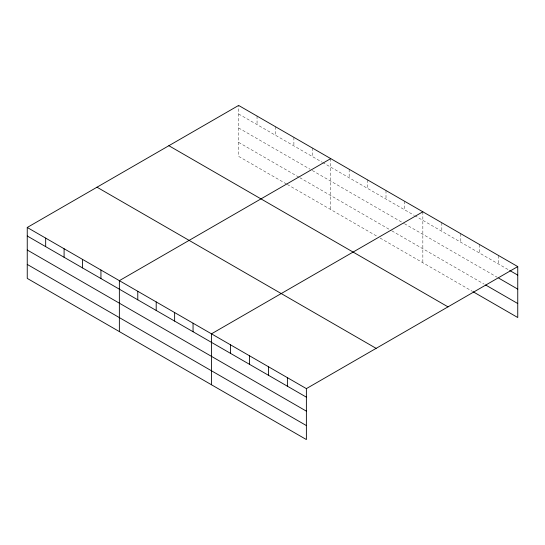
<?xml version="1.0" encoding="UTF-8"?>
<svg xmlns="http://www.w3.org/2000/svg" width="545" height="545" viewBox="0 0 545 545"><rect width="100%" height="100%" fill="white"/><g stroke="black" fill="none" stroke-linecap="round" stroke-linejoin="round"><path stroke-width="0.41" stroke-dasharray="2.73 2.04" d="M238.621 113.973L321.891 162.049M322.633 162.471L414.002 215.227M414.738 215.65L508.989 270.068M238.621 127.966L310.105 169.229M312.312 170.51L403.688 223.266M404.424 223.688L497.312 277.316M238.621 142.381L299.048 177.268M299.784 177.69L391.16 230.446M391.896 230.876L484.171 284.143M286.52 184.026L238.621 156.374L238.621 105.437M287.263 184.455L377.16 236.36M380.11 238.056L472.488 291.391M498.77 255.632L498.77 264.168M479.791 244.671L479.791 253.207M460.811 233.716L460.811 242.246M441.825 222.755L441.825 231.291M422.845 211.801L422.845 262.731M404.424 201.159L404.424 209.696M386.003 190.525L386.003 199.061M367.582 179.891L367.582 188.427M349.161 169.257L349.161 177.786M330.733 158.615L330.733 209.553M312.312 147.981L312.312 156.517M293.891 137.347L293.891 145.883M275.47 126.713L275.47 135.242M257.049 116.071L257.049 124.607"/><path stroke-width="0.82" d="M27.25 227.476L306.379 388.626L306.379 439.563L27.25 278.406L27.25 227.476L238.621 105.437L517.75 266.594L517.75 317.524L473.217 291.813M330.733 158.615L119.362 280.655L119.362 331.592M422.845 211.801L211.474 333.833L211.474 384.77M306.379 388.626L517.75 266.594M509.718 270.49L517.75 275.123M498.77 278.154L517.75 289.116M485.629 284.987L517.75 303.531M168.868 145.713L447.997 306.862M97.003 187.201L376.132 348.357M27.25 236.005L306.379 397.162M27.25 249.998L306.379 411.155M27.25 264.42L306.379 425.57M287.392 377.665L287.392 386.201M268.413 366.71L268.413 375.239M249.433 355.749L249.433 364.285M230.453 344.794L230.453 353.324M193.053 323.199L193.053 331.735M174.632 312.564L174.632 321.094M156.204 301.93L156.204 310.459M137.783 291.289L137.783 299.825M100.941 270.02L100.941 278.55M82.52 259.386L82.52 267.915M64.092 248.745L64.092 257.281M45.671 238.111L45.671 246.647"/></g></svg>
